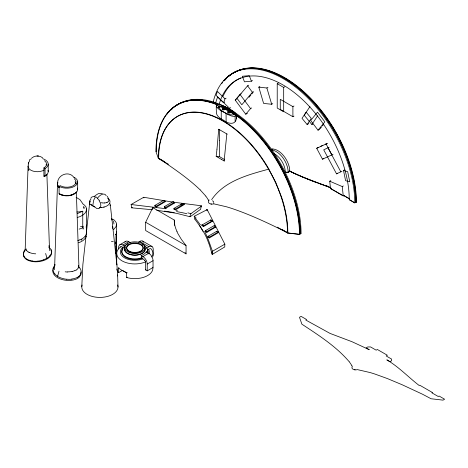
<?xml version="1.0" encoding="UTF-8"?>
<svg xmlns="http://www.w3.org/2000/svg" width="468" height="468" viewBox="0 0 468 468"><rect width="100%" height="100%" fill="white"/><g stroke="black" fill="none" stroke-linecap="round" stroke-linejoin="round"><path stroke-width="0.7" d="M82.748 227.928L82.748 211.179L77.243 213.648M115.415 250.702L115.994 250.374L115.994 246.256M116.532 248.327L116.544 224.09L116.128 222.481L114.537 220.399A11.764 6.792 0 0 0 113.004 219.311M152.861 267.228A18.112 10.46 0 0 1 144.992 276.834A18.112 10.46 0 0 1 126.623 277.501L126.623 272.715A16.035 3.528 20.8 0 1 118.48 267.924L118.492 272.698L122.47 270.399L126.898 272.955M154.902 206.189L154.902 205.405L163.607 200.357L165.029 201.176L165.029 201.784L156.324 206.991L154.902 206.189L155.446 205.867M156.324 206.991L156.324 206.224L165.029 201.176M163.607 200.994L163.607 200.357M158.646 158.038L158.792 153.165A91.348 52.744 60 0 1 222.832 120.633L228.671 124.266A91.348 52.744 60 0 1 268.035 167.573L275.81 182.473L281.648 197.338A91.348 52.744 60 0 1 287.738 228.659L287.832 232.649M116.555 231.765L116.532 232.222A13.239 6.593 -32.7 0 1 115.982 234.281L115.994 244.056M81.783 286.668L82.865 264.596L89.868 200.901M83.029 204.13A11.764 6.792 0 0 1 84.562 205.218C87.797 207.622 86.679 212.478 83.579 214.461A16.912 9.764 0 0 1 79.718 216.69L77.243 217.538M116.544 224.09L116.052 226.611L113.554 229.642M89.698 203.065L90.096 201.293M25.149 250.421L28.08 166.035M54.534 269.697L57.5 184.269M202.123 225.716L202.164 224.915L210.91 219.89L212.326 220.808L212.302 221.288L203.539 226.57L202.123 225.716L202.673 225.383M203.539 226.57L203.58 225.833L212.326 220.808M205.44 231.508L205.487 230.625L214.233 225.599L215.649 226.518L215.613 227.12L206.856 232.35L205.44 231.508L205.984 231.18M206.856 232.35L206.903 231.543L215.649 226.518M210.337 220.75L210.91 219.89M214.198 226.272L214.233 225.599M152.498 209.746L131.555 207.815L131.566 207.096A12.197 9.799 15.5 0 0 131.081 204.516L143.711 197.274L171.984 201.965M227.22 134.158L218.714 129.25L216.982 149.134M216.976 149.21L216.187 156.347L218.316 157.593M224.535 160.963L224.131 160.934L226.828 133.936M52.995 270.13C52.352 272.622 53.96 275.026 55.85 276.5A16.912 9.764 0 0 0 59.705 278.729C64.754 280.73 70.563 281.116 75.717 279.297A11.764 6.792 0 0 0 79.127 277.325L81.005 274.453L80.958 271.949M28.291 164.005L28.22 164.338L28.952 161.881M28.378 163.642L28.671 162.589M57.605 182.543C57.985 174.26 69.814 170.416 74.19 177.934M58.991 271.188L57.628 276.278L57.19 276.015M216.274 106.031C218.392 103.217 222.306 105.481 224.845 106.488C228.676 109.12 234.55 110.542 236.632 115.04C234.509 117.854 230.601 115.59 228.062 114.584C224.231 111.946 218.357 110.53 216.274 106.031L216.274 110.115M218.31 107.921L220.416 106.821L224.5 107.979A22.429 12.952 0 0 1 226.734 109.114L230.63 111.361A22.493 12.987 0 0 1 232.555 112.624L234.585 114.9M215.596 102.972L217.591 96.923L229.618 108.307L230.712 107.675M225.003 98.842L217.433 91.43L216.023 95.308L223.593 102.72L225.003 98.842L226.097 98.21M86.077 237.06L86.387 236.223M83.093 229.127L83.608 227.805L82.848 227.916M81.309 240.254L82.233 238.744A16.743 10.144 2.6 0 0 84.819 236.627M216.579 110.588C215.069 115.268 220.077 118.562 223.698 120.276C228.823 124.617 237.68 125.342 236.287 115.537M115.812 242.529L116.538 240.827M173.119 202.135L201.339 205.78L201.217 206.909A11.273 8.752 27.7 0 0 200.766 208.476L200.678 209.26L190.16 216.76L176.611 213.338L156.681 210.237M176.939 231.59A103.428 59.717 0 0 0 177.922 233.637L181.409 239.452L186.053 245.577L186.053 253.867L145.665 230.548L145.665 222.259L152.761 207.611L174.353 220.077L174.353 225.324M115.994 242.079L115.368 243.337M115.76 250.439L115.976 250.017L115.736 250.52A9.266 4.194 -40.4 0 0 116.304 249.034A8.348 3.779 -40.4 0 0 116.386 247.718L116.538 247.198A13.221 7.927 -1.6 0 0 116.275 245.94M54.756 265.233L53.311 268.065A12.162 6.739 -1.7 0 1 54.423 266.45M190.066 216.725A10.507 7.295 45.4 0 1 190.932 213.677L201.018 206.394L201.339 205.78M115.602 253.685L116.532 251.187L116.409 249.526M53.276 269.34L53.691 268.591M120.206 247.291A18.112 10.46 0 0 0 122.019 260.863A18.112 10.46 0 0 0 145.519 261.91L145.519 269.866L147.227 270.849L153.042 267.491L153.042 260.688A6.09 3.516 60 0 0 148.736 253.229L146.262 251.796L146.016 252.194A12.039 6.95 0 0 1 141.137 255.557A2.679 1.544 60 0 1 141.324 255.844A2.609 1.509 60 0 1 141.886 257.692L141.88 258.313L142.886 258.892A14.461 8.348 0 0 1 124.587 257.874A14.461 8.348 0 0 1 122.815 247.309A6.336 3.656 60 0 0 121.072 246.659L120.972 246.677M92.728 205.885L93.676 200.21L95.267 197.256A1.427 0.801 -58.7 0 1 95.729 196.993L96.572 197.192L97.209 198.163M309.956 106.552L304.229 115.216L311.875 124.506L312.969 123.88M311.875 124.506L317.602 115.842M211.647 199.631C224.447 180.882 248.233 174.751 268.913 169.088M307.125 124.546L311.255 118.386L306.148 112.168L302.012 118.322L307.125 124.546L308.763 123.599M24.933 250.866C22.809 253.048 22.961 256.815 25.424 258.681A11.764 6.792 0 0 0 28.835 260.653C33.989 262.472 39.798 262.086 44.846 260.085A16.912 9.764 0 0 0 48.701 257.856C51.106 256.142 52.761 252.621 50.86 249.947M85.626 237.879L83.579 240.09A16.912 9.764 0 0 1 79.718 242.319L78.525 242.769M318.024 130.198L324.845 121.867L317.497 112.174L310.67 120.504L318.024 130.198L319.656 129.256M320.112 128.7L321.475 127.033M322.388 125.921L323.751 124.254M248.672 85.199L247.584 85.825L236.995 98.321L241.816 104.762L252.398 92.266L253.492 91.64M248.976 97.297L250.813 95.127M251.737 94.039L253.118 92.407M247.379 113.274L245.747 114.215L235.217 100.088L240.037 94.46L241.125 93.828M245.747 114.215L250.567 108.588L251.655 107.962M90.774 198.157L91.851 197.01L94.126 196.314M94.957 195.764L98.379 193.6L102.311 193.36M31.543 158.225C34.515 155.411 39.482 155.224 42.635 157.833M98.912 208.576L97.046 208.629L92.945 205.844M218.585 106.528C219.322 110.571 229.882 116.503 234.322 114.537C233.585 110.501 223.025 104.569 218.585 106.528L218.585 107.523M76.185 269.989L75.635 270.34A8.681 4.943 -0.6 0 1 75.465 270.445L75.26 270.545A9.325 5.405 0.2 0 1 74.979 270.709L74.915 270.72M112.724 228.454L112.548 226.477M184.129 204.604L184.094 204.042L182.672 203.34L173.967 208.389L174.014 209.178L175.436 209.939L184.129 204.604L182.701 203.849L180.531 205.189M174.014 209.178L174.558 208.845M174.459 203.042L165.766 208.313L164.338 207.529L164.291 206.675L172.996 201.626L174.418 202.328L174.459 203.042L173.926 202.755M164.338 207.529L164.882 207.201M212.361 254.34L224.775 246.928L224.763 246.437A13.215 3.065 79.4 0 1 224.845 244.156L207.184 209.646L194.384 216.198L196.145 218.106M131.555 207.815L132.339 207.347M218.205 232.713L209.459 237.89L208.044 237.071L208.032 236.299L216.778 231.268L218.193 232.075L218.205 232.713L217.673 232.403M208.044 237.071L208.588 236.744M164.291 206.675L165.707 207.371L174.418 202.328M173.967 208.389L175.389 209.085L184.094 204.042M224.845 244.156L212.589 251.205M44.472 160.688A9.284 5.359 0 0 1 43.904 167.907L43.904 176.196L44.32 176.436L45.039 176.021A10.887 6.283 0 0 0 47.993 170.288M75.752 192.564A9.869 5.698 0 0 1 59.81 194.208L59.091 193.793L59.091 186.334L60.226 185.679A9.284 5.359 0 0 0 72.721 186.012A9.284 5.359 0 0 0 74.435 178.858M251.41 81.192L249.263 75.652L242.319 76.272L244.466 81.812L251.41 81.192L252.504 80.56M59.81 194.208L60.074 194.056A9.489 5.481 0 0 0 74.318 193.518M223.593 102.72L224.687 102.088M235.217 100.088L236.305 99.456M272.78 103.621L271.686 104.253L263.607 103.422L258.804 87.159L259.898 86.533M156.558 151.164L155.949 151.521L158.336 158.424L168.468 164.274M258.804 87.159L266.883 87.99L267.977 87.358M277.226 83.69L283.678 87.417L283.678 111.77L277.226 108.044L277.226 83.69L278.32 83.064M283.678 87.417L284.772 86.791M293.986 116.082L292.898 116.713L280.268 109.418L280.268 99.333L292.898 106.628L293.986 105.996M272.891 149.017L271.276 149.947A16.901 9.758 60 0 1 288.165 172.177L289.78 171.247A16.901 9.758 60 0 0 283.602 155.686A16.901 9.758 60 0 0 271.522 149.07M119.849 244.723L125.67 241.365M118.591 248.871L118.591 247.513A6.09 3.516 60 0 1 122.897 245.027L128.712 241.669L130.496 242.699M138.417 242.12L139.657 241.406A6.09 3.516 -60 0 1 143.658 242.237M333.035 154.358L322.481 159.19L316.696 148.297L318.334 147.35M316.696 148.297L327.243 143.465M142.412 244.249A12.039 6.95 0 0 1 146.01 247.075A12.01 6.932 0 0 1 146.566 248.128L148.929 246.765A6.09 3.516 -60 0 1 153.235 249.251L153.235 256.054M147.777 252.925A13.057 7.541 0 0 0 147.414 249.959C148.292 249.602 150.649 247.613 151.351 249.187A18.112 10.46 0 0 1 151.813 257.09M341.944 171.276L336.55 173.85L323.727 149.83L329.121 147.256M289.78 171.411L288.165 172.341L285.293 172.341M141.137 255.557L142.921 256.587L148.736 253.229M322.481 159.19L323.575 158.564M147.227 270.849L147.227 264.046L153.042 260.688M126.623 277.501L127.232 277.15M336.55 173.85L337.639 173.224M343.518 170.545L347.671 171.657L349.748 181.8L345.595 180.689L343.518 170.545L344.606 169.913M344.331 195.296L343.243 195.922L330.507 188.575L329.735 181.21L330.823 180.578M331.022 188.089L330.49 188.393L343.225 195.747L343.758 195.437L349.514 198.765M330.507 188.575L331.04 188.265M329.735 181.21L342.26 186.568L343.348 185.942M301.059 233.462L299.491 234.392L287.527 233.011L277.395 227.161M219.223 104.112A93.658 54.072 60 0 1 291.944 90.792A93.658 54.072 60 0 1 349.263 199.579L354.785 202.767L356.394 201.86A101.503 58.599 60 0 0 308.611 96.25A101.503 58.599 60 0 0 228.934 76.079M355.639 202.381L356.394 201.948L355.914 200.561M81.795 239.002L79.911 239.932M208.032 236.299L209.453 237.1L218.193 232.075M115.906 247.981L116.38 247.724M223.382 108.131L222.464 107.552L223.101 107.418M320.855 146.232L322.745 145.39M325.266 144.267L327.161 143.43M99.128 208.435A2.656 2.322 15.3 0 0 99.532 207.593C102.112 206.95 99.859 202.831 100.801 202.615A7.383 4.06 16.6 0 0 102.533 202.948M115.315 234.55L115.982 234.281M94.875 206.833A10.132 5.85 0 0 1 91.108 204.668L90.008 204.604L89.692 203.247M104.171 207.049L103.791 207.143M109.892 205.686L110.395 205.575L111.987 219.978M101.34 207.535L100.842 207.57M36.966 155.973L37.61 155.973M288.165 172.177L285.293 172.177L285.281 171.657A14.865 8.582 60 0 0 274.02 153.639M216.187 156.347L219.41 156.581L224.301 159.401M118.492 267.924L118.989 267.965M126.623 272.668L127.132 272.709M211.6 204.083L210.963 203.995M355.142 369.831L354.504 369.749M37.937 155.99L38.522 156.055M131.093 204.516L166.07 208.734M287.527 232.929L299.491 234.31M222.464 107.552L223.868 107.886A12.56 7.687 -6.3 0 1 225.424 108.354M176.266 210.372L177.366 210.571M187.902 212.852L190.962 213.695M223.868 107.886L225.383 108.459A16.041 9.261 0 0 1 227.05 109.296L227.05 108.874L225.535 108.143M329.987 187.299L327.775 186.545M327.933 186.597L320.287 183.906M327.062 186.299L324.587 185.439M323.177 184.942L318.263 183.169M319.275 183.538L316.251 182.426M317.257 182.801L314.25 181.678M76.132 197.332L79.934 199.649L82.871 203.785M315.251 182.052L311.267 180.537M312.753 181.11L313.753 181.49M312.255 180.917L310.278 180.151M309.29 179.765L310.77 180.344M309.781 179.958L302.451 176.974M308.307 179.373L306.832 178.782M306.341 178.583L304.879 177.986M303.902 177.583L304.387 177.787M225.605 108.196L226.026 108.383M303.416 177.384L301.486 176.565M294.84 173.622L301.965 176.769M300.041 175.95L301 176.36M299.567 175.74L298.134 175.114M297.66 174.903L293.91 173.189M292.98 172.756L294.372 173.406M206.376 209.799L207.189 210.226L207.266 210.805M292.055 172.318L293.442 172.973M226.301 108.512L226.705 108.711M291.283 171.943L292.518 172.534M291.599 172.095L289.399 171.013M290.967 171.785L290.651 171.633A153.873 88.838 0 0 1 289.78 171.2M289.399 170.849C302.591 177.688 316.9 182.081 330.519 187.797M230.069 110.623L230.314 111.179A15.801 9.12 0 0 1 231.964 112.291L233.316 113.782L230.355 112.203M29.291 252.533L29.092 252.427A8.681 4.943 0.6 0 1 28.952 252.351L28.332 251.948M204.697 231.327L208.231 239.417L212.449 251.287A14.836 8.564 60 0 0 212.197 253.674C212.817 257.675 209.149 243.126 208.669 243.272C205.943 234.38 200.281 226.465 194.94 219.328M226.962 108.851L230.818 111.121M219.281 129.572L218.714 129.25M165.029 201.784L164.496 201.486M227.793 109.29L228.127 109.477M228.542 111.197L224.932 109.085M224.131 160.934L221.867 159.641M221.744 159.57L218.497 157.693M221.487 106.412A101.468 58.582 60 0 1 223.996 107.646L232.684 112.706A101.468 58.582 60 0 1 234.275 113.765M355.616 202.287L355.639 202.299A101.503 58.599 60 0 0 304.346 93.337A101.503 58.599 60 0 0 223.821 80.876M326.594 185.697L330.531 187.966M343.775 195.618L349.461 198.9M349.263 199.742L354.785 202.931L356.394 202.03L356.242 201.597M164.777 161.788L158.646 158.248C172.973 168.053 187.557 177.77 200.129 189.832M281.701 229.291L287.832 232.836C269.416 223.762 250.842 214.789 231.327 208.283A116.234 67.105 0 0 0 226.506 206.792L213.858 203.861A3.726 2.153 0 0 1 209.5 203.481A3.726 2.153 0 0 1 208.822 200.965L208.588 200.503M154.902 205.405L156.324 206.224M145.665 222.259L186.053 245.577M43.904 167.907L45.039 168.562L45.039 176.021M142.699 241.102L151.977 246.46M139.657 241.406L148.929 246.765M122.897 245.027L124.582 245.998A12.039 6.95 0 0 1 127.945 243.933M92.646 205.674L91.108 204.662M215.613 227.12L215.081 226.804M212.302 221.288L210.881 220.416M230.314 110.776L231.414 111.542M202.164 224.915L203.58 225.833M205.487 230.625L206.903 231.543M220.393 110.46L220.843 110.787M231.256 111.431L231.654 111.712M200.245 189.949L205.505 195.776M144.747 260.401L144.641 260.284A6.336 3.656 60 0 0 142.886 258.909M186.053 253.867L184.995 252.574M212.653 200.62L212.87 200.918M349.14 361.641C336.077 346.332 318.568 335.17 301.883 324.178L299.491 317.269L301.1 316.362L306.622 319.556L305.791 320.036L330.051 333.421L351.983 341.71L369.264 349.707L366.105 347.882L367.719 346.952L370.592 346.952L376.161 350.169L377.354 349.479L387.381 355.27L386.188 355.961L391.617 359.096L391.617 360.752L390.008 361.682L386.849 359.863C398.777 366.894 408.353 377.161 419.176 385.497L419.708 385.187L432.444 392.541L431.911 392.845L438.247 396.507L439.078 396.022L444.6 399.216L443.032 400.14L431.069 398.759L422.528 394.231L402.129 384.743L387.358 378.553L374.874 374.037A116.234 67.105 0 0 0 370.048 372.54L357.4 369.615A3.726 2.153 0 0 1 353.042 369.229A3.726 2.153 0 0 1 352.363 366.713L351.936 365.877M349.292 361.834L349.309 361.863A69.322 40.02 0 0 1 351.246 364.683L351.86 365.748M205.756 196.098L205.744 196.086A69.322 40.02 0 0 1 207.704 198.929L208.207 199.795M247.584 85.825L252.398 92.266M240.037 94.46L250.567 108.588M107.184 196.267L108.073 197.648M99.251 200.386L98.959 199.965A5.511 3.528 67.2 0 0 97.537 198.619M200.901 224.546L201.322 225.213M233.152 113.303L233.216 113.414A101.503 58.599 60 0 1 299.491 234.228M208.389 200.129L208.57 200.474M328.027 147.882L340.856 171.908M326.155 144.091L331.941 154.99M213.326 201.72L213.496 202.094M28.846 170.592L28.542 169.714M355.943 200.731L356.095 201.164M266.883 87.99L271.686 104.253M233.216 113.414L233.31 113.759M28.489 169.533L28.595 169.884M213.712 202.755L213.817 203.352M45.648 253.486L46.929 258.254M113.502 221.042L113.952 224.037M83.719 206.353L83.93 207.517M83.994 208.084L84.029 208.395L83.895 207.236M111.946 219.27L116.918 264.929M342.26 186.568L343.243 195.922M117.638 274.997L118 287.019M116.854 263.999L117.708 275.968M182.672 203.34L182.701 203.849M175.389 209.085L175.436 209.939M172.996 201.626L173.031 202.27M165.707 207.371L165.766 208.313M76.319 191.851L78.981 268.1M46.894 174.16L49.55 250.573M212.209 254.083L212.215 254.428M212.162 251.135L212.203 253.674M207.184 209.646L207.189 210.226M216.778 231.268L216.783 231.882M209.453 237.1L209.459 237.89M115.994 243.319L115.994 245.08M86.562 225.646L86.562 232.807A13.759 8.26 1.5 0 0 86.44 231.578M292.898 106.628L292.898 116.713M235.123 116.21L235.123 121.282M230.63 110.372L230.63 111.361M226.734 108.126L226.734 109.114M226.097 113.548L226.097 121.727M221.235 110.74L221.235 118.89M219.515 105.99L219.515 106.985M219.41 129.642L219.41 140.441M219.41 140.552L219.41 156.581M216.62 105.528L216.62 106.95M152.761 207.611L152.761 208.909M146.566 248.128A2.925 1.691 -60 0 1 146.776 248.186A2.475 1.427 -60 0 1 147.426 249.339L147.414 249.959M116.713 253.475L116.713 263.987M115.994 245.045L115.994 246.525M86.568 208.909L86.568 233.117M77.67 181.894L77.67 189.353M74.482 177.916L74.482 177.448A10.887 6.283 0 0 1 74.482 186.334A10.887 6.283 0 0 1 59.091 186.334M48.227 164.116L48.227 171.575M29.648 161.542L29.648 159.676A10.887 6.283 0 0 1 31.175 158.939M230.297 111.191A14.426 8.325 0 0 1 232.701 112.94M224.008 107.921A14.426 8.325 0 0 1 227.033 109.307M231.835 111.606A11.01 7.353 -5.9 0 1 233.275 113.203M155.949 151.351A101.503 58.599 60 0 1 217.831 105.078M220.96 106.464A101.503 58.599 60 0 1 222.844 107.377M222.856 107.769A10.998 6.441 -4.9 0 1 225.202 108.424M168.427 112.367A101.503 58.599 60 0 1 169.346 111.326M170.773 109.84A101.503 58.599 60 0 1 219.375 104.978M222.674 106.482A101.503 58.599 60 0 1 300.245 233.789M158.342 158.266A91.33 52.732 60 0 1 222.926 121.054A91.33 52.732 60 0 1 287.51 232.836M156.277 151.187A101.468 58.582 60 0 1 218.363 105.019M236.638 115.409A101.468 58.582 60 0 1 299.777 234.035M231.771 111.595A12.572 8.436 -6.4 0 1 232.83 112.642M171.177 109.828A101.468 58.582 60 0 1 172.616 108.441M175.149 106.341A101.468 58.582 60 0 1 254.399 128.823A101.468 58.582 60 0 1 301.059 233.298M236.533 115.731A4.499 3.785 -81.7 0 1 236.358 118.603M236.205 115.198A6.248 4.031 5.7 0 1 236.486 115.731M235.93 114.882A11.969 7.956 0.3 0 1 236.164 115.216M217.942 107.359A4.464 3.422 -78.9 0 1 218.691 106.429M166.538 114.683A101.503 58.599 60 0 1 169.164 111.442M171.089 109.477A101.503 58.599 60 0 1 219.223 105.06M222.522 106.564A101.503 58.599 60 0 1 300.099 233.959M208.646 200.661A3.399 1.919 62.8 0 1 208.687 200.409M208.944 200.439A3.516 1.901 63.9 0 1 209.056 199.953M213.045 201.375A2.843 2.317 60.3 0 1 213.156 201.579M59.348 187.329A9.278 5.329 0.1 0 1 57.892 182.614M75.102 181.789A9.278 5.329 0.1 0 1 76.05 183.83M58.857 186.878A9.278 5.335 0.4 0 1 57.775 182.836M75.904 183.099A9.284 5.382 -0.4 0 1 76.032 183.62M77.442 188.066A10.887 6.283 0 0 1 71.967 194.881A10.887 6.283 0 0 1 59.091 193.793M59.202 187.697A9.278 5.581 -2.2 0 1 58.816 187.346M58.986 187.27A9.278 5.575 -2.1 0 1 57.722 182.97M66.725 279.285A16.321 9.167 2 0 1 57.494 276.348M57.219 276.003A16.743 9.161 2.4 0 1 54.651 273.95M54.92 273.879A15.655 8.477 3.3 0 1 53.083 271.101A13.759 7.617 1.4 0 1 53.165 268.047M67.708 272.037A13.022 7.605 -0.6 0 1 65.204 271.803M72.078 271.458A10.975 5.973 -0.7 0 1 67.725 271.838M74.722 270.644A9.898 5.435 -1.3 0 1 72.095 271.487M76.383 270.036A9.822 5.721 0.5 0 0 77.981 268.258A10.975 6.248 -0.7 0 0 78.472 265.842A12.408 7.032 0.5 0 0 78.396 265.268M78.753 267.152A16.813 10.197 -2.6 0 1 79.08 267.474M79.578 267.754A15.655 9.559 -3.5 0 1 81.081 270.855A13.759 8.26 -1.5 0 1 80.566 274.102M80.654 274.119A12.162 7.295 1.7 0 1 78.589 276.559M78.659 276.594A11.63 6.979 2 0 1 77.641 277.278M77.577 277.237A12.069 7.207 1.8 0 1 71.856 278.998M71.926 279.18A13.759 8.184 2 0 1 66.754 279.203M107.886 198.157A10.132 5.85 0 0 1 108.909 204.405A10.132 5.85 0 0 1 99.538 207.593M89.757 201.913A10.132 5.85 0 0 1 91.008 198.929M94.583 196.759A10.132 5.85 0 0 1 94.817 196.683M107.88 198.333A7.897 3.861 6.6 0 1 108.219 198.689A7.886 3.826 7 0 1 108.395 198.923L108.5 199.093A7.857 3.802 7.4 0 1 108.898 200.345L108.886 200.403A7.757 3.726 9 0 1 107.681 202.059M107.558 202.217A7.628 3.785 13 0 1 106.382 202.702M106.271 202.673A7.523 3.832 14.3 0 1 104.604 202.925M104.627 202.966A7.418 3.966 16 0 1 102.802 202.919M99.111 200.544A5.961 3.317 66.2 0 1 100.053 202.504M97.332 198.414A8.143 4.545 -58.4 0 1 106.213 195.759M94.63 196.847A7.506 2.755 1.2 0 1 94.963 196.671M117.667 284.959A18.112 10.454 0 0 1 99.918 297.414A18.112 10.454 0 0 1 82.099 284.994M109.67 203.399A10.407 5.686 -18.5 0 1 110.477 205.557M111.624 218.304A11.448 5.704 -32.7 0 1 111.992 219.978M25.161 249.801A16.743 10.144 2.6 0 1 25.477 249.462M24.839 249.9A15.655 9.559 3.5 0 0 23.47 252.837A13.759 8.26 1.5 0 0 23.985 256.09M25.962 258.541A12.162 7.295 -1.7 0 1 23.903 256.101M26.91 259.26A11.63 6.979 -2 0 1 25.892 258.576M32.696 260.98A12.069 7.207 -1.8 0 1 26.974 259.219M37.797 261.185A13.759 8.184 -2 0 1 32.625 261.167M43.489 259.875A15.655 8.793 -2 0 1 37.785 261.138M49.895 255.932A16.813 9.196 -2.5 0 1 43.518 259.758M48.906 245.636A10.975 6.417 -0.7 0 1 49.041 247.01A12.408 7.295 0.5 0 1 48.9 247.783M49.637 255.861A15.655 8.477 -3.3 0 0 51.468 253.083A13.759 7.617 -1.4 0 0 51.392 250.029M49.912 248.215A12.162 6.739 1.7 0 1 51.269 250.047M35.714 253.814A10.975 5.973 0.7 0 1 32.473 253.44A9.898 5.435 1.3 0 1 29.829 252.632M29.572 252.691A9.325 5.405 -0.2 0 1 29.273 252.539M28.168 252.018A9.822 5.721 -0.5 0 1 26.571 250.24M26.617 250.228A10.975 6.248 0.7 0 1 26.097 248.818M44.308 169.907A9.284 5.359 0 0 1 32.965 171.095A9.284 5.359 0 0 1 28.372 164.988M46.063 164.531A9.284 5.359 0 0 1 46.344 165.064M42.623 158.623A10.887 6.283 0 0 1 45.039 168.562M44.472 175.839A9.284 5.359 0 0 1 43.904 176.196M46.671 174.26A9.869 5.698 0 0 1 44.32 176.436M145.934 269.685A18.112 10.46 0 0 1 145.519 269.866M142.921 256.587A6.09 3.516 60 0 1 147.227 264.046M124.892 242.149A6.09 3.516 60 0 1 128.712 241.669M144.302 246.694A10.419 6.014 0 0 1 135.1 255.206A10.419 6.014 0 0 1 125.132 246.987M118.492 272.698A18.112 10.46 0 0 1 116.772 269.012M144.852 248.169A10.138 5.85 0 0 1 134.386 255.078A10.138 5.85 0 0 1 125.137 247.613M148.526 249.315A14.461 8.348 0 0 1 148.882 253.908M120.112 247.198A1.954 1.129 60 0 1 120.99 246.747M147.414 249.345A13.057 7.541 0 0 1 147.578 252.972M141.88 257.692A13.057 7.541 0 0 1 125.588 256.68A13.057 7.541 0 0 1 123.839 247.274M124.582 245.998A2.679 1.544 60 0 0 124.4 246.074A2.609 1.509 60 0 0 123.874 246.87M141.88 258.313A13.057 7.541 0 0 1 126.307 257.681A13.057 7.541 0 0 1 122.903 248.888M144.729 260.454A1.954 1.129 60 0 1 145.606 261.922M146.262 251.796A2.82 1.626 60 0 1 146.466 252.1M146.461 252.1A2.515 1.451 60 0 1 146.771 252.685M116.591 240.271A13.841 3.925 12.3 0 1 116.626 240.85M115.66 250.415A15.982 9.582 1.1 0 1 115.251 251.029M113.291 241.365A19.27 4.54 8.6 0 1 111.402 241.623M116.514 248.332A12.291 5.54 -40.6 0 1 115.965 250.386M82.842 211.249A17.474 8.436 10.6 0 1 81.73 211.53M86.404 234.047A15.655 9.559 3.5 0 1 85.006 236.691M82.631 227.84A16.169 9.576 2 0 1 79.08 229.115M83.509 226.255A19.27 4.165 9.6 0 1 80.496 226.506M86.51 225.634A16.181 4.364 15.9 0 1 85.995 227.05M86.75 225.114A13.841 3.925 9.1 0 1 86.44 225.623M81.608 211.431A15.754 7.488 10.1 0 1 76.851 211.998M79.806 239.844A15.965 9.442 2 0 1 77.793 240.552M177.044 231.572A76.032 43.898 0 0 1 174.236 220.077M201.018 206.394A11.524 2.89 -81 0 1 201.357 206.593M143.711 197.274A13.215 10.261 27.7 0 1 143.881 197.917M164.408 211.121A147.771 59.845 1.8 0 1 174.248 212.63M176.53 211.583A90.213 40.236 0.8 0 1 186.878 213.73M194.156 216.163A10.53 4.323 70.3 0 1 194.706 219.118M199.426 225.336A147.771 79.437 13 0 1 202.995 231.362M195.25 218.281A90.347 50.111 10.1 0 1 200.088 224.628M223.944 80.829A101.503 58.599 60 0 1 304.504 93.261A101.503 58.599 60 0 1 355.785 202.299M224.576 80.443A101.503 58.599 60 0 1 226.436 78.396M221.697 83.643A101.503 58.599 60 0 1 222.522 82.503M213.186 102.141A101.468 58.582 60 0 1 291.266 83.871A101.468 58.582 60 0 1 354.785 202.767M331.163 124.944A91.33 52.732 60 0 1 341.061 142.793M224.874 79.964A101.468 58.582 60 0 1 226.67 78.074M228.571 76.337A101.468 58.582 60 0 1 308.242 96.396A101.468 58.582 60 0 1 356.066 202.03M223.031 96.314A93.658 54.072 60 0 1 240.727 77.945M54.996 264.794L54.428 265.959L55.019 264.771M129.806 252.72A10.138 5.85 0 0 0 145.022 247.666A10.138 5.85 0 0 0 129.823 242.588A10.138 5.85 0 0 0 129.806 252.72M130.116 251.573A8.295 4.791 0 0 0 143.144 248.081A8.295 4.791 0 0 0 131.391 243.313A8.295 4.791 0 0 0 130.116 251.573M130.116 252.141A8.295 4.791 0 0 0 143.144 248.648A8.295 4.791 0 0 0 131.391 243.881A8.295 4.791 0 0 0 130.116 252.141M222.908 109.354A1.41 0.813 0 0 0 225.079 108.705A1.41 0.813 0 0 0 223.02 107.944A1.41 0.813 0 0 0 222.908 109.354M222.908 109.758A1.41 0.813 0 0 0 225.079 109.108A1.41 0.813 0 0 0 223.02 108.348A1.41 0.813 0 0 0 222.908 109.758M228.419 112.536A1.41 0.813 0 0 0 230.589 111.887A1.41 0.813 0 0 0 228.53 111.127A1.41 0.813 0 0 0 228.419 112.536M228.419 112.94A1.41 0.813 0 0 0 230.589 112.291A1.41 0.813 0 0 0 228.53 111.53A1.41 0.813 0 0 0 228.419 112.94"/></g></svg>
